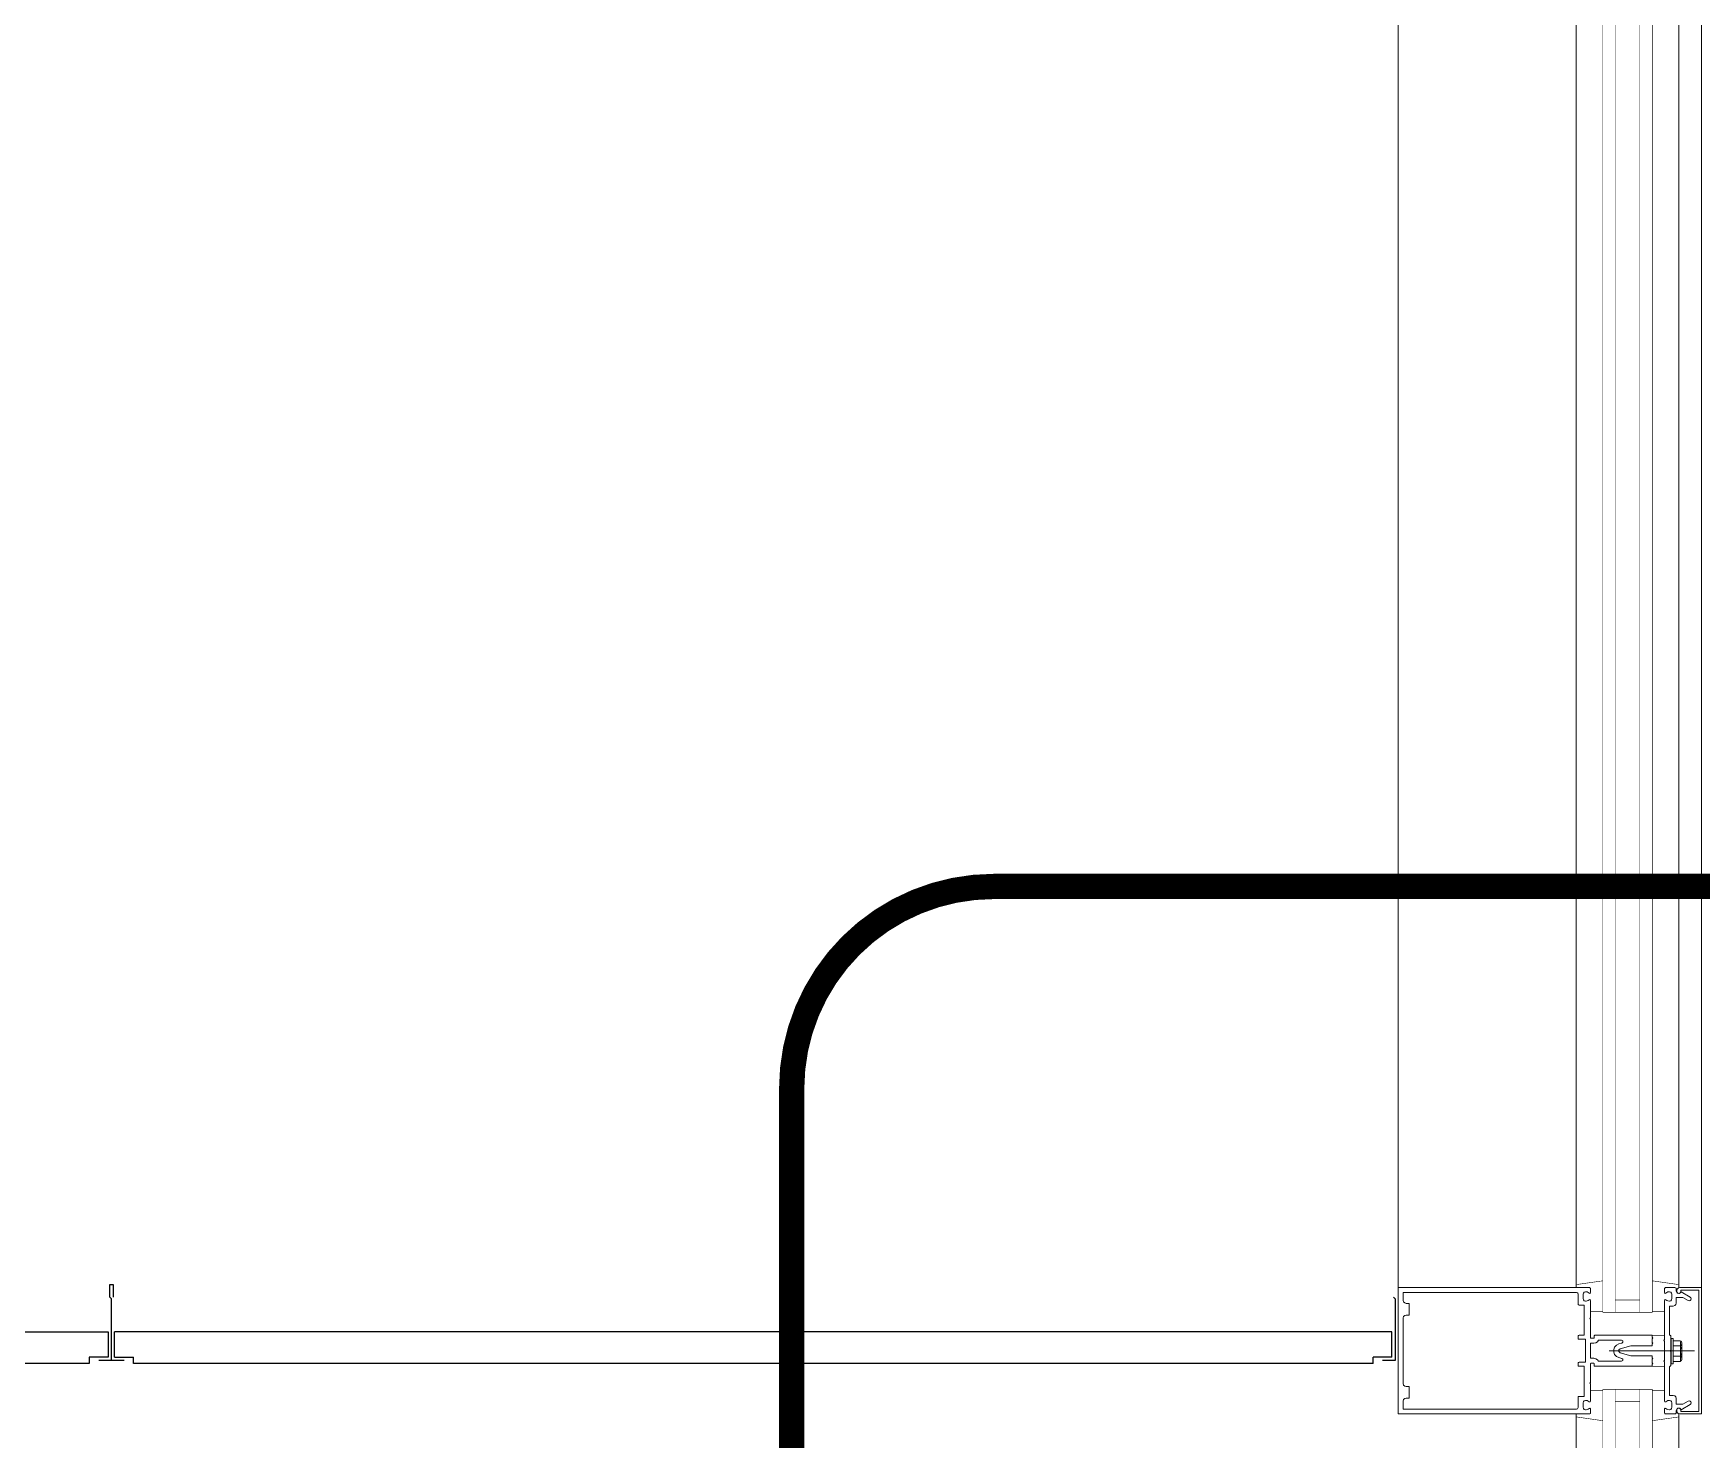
# Model space of a CAD drawing. Header units: inches. Extents: x 3850 to 5846, y -3 to 909.
# Drawn here: x 4345.12 to 4378.12, y 515.49 to 543.32 of the extents above; entities that cross this region are included whole.
import ezdxf

# ---------------------------------------------------------------- set-up
doc = ezdxf.new("R2010")
doc.units = ezdxf.units.IN
doc.header["$LTSCALE"] = 0.5
doc.header["$MEASUREMENT"] = 0
doc.linetypes.add('HIDDEN2', pattern=[0.1875, 0.125, -0.0625])
for name, color, linetype, lineweight in [('A-Detl-Fine', 90, 'Continuous', 18), ('A-Detl-Iden', 151, 'Continuous', 25), ('A-Detl-Medm', 31, 'Continuous', 25), ('A-Detl-Thin', 150, 'Continuous', 18)]:
    doc.layers.add(name, color=color, linetype=linetype, lineweight=lineweight)

msp = doc.modelspace()

# ---------------------------------------------------------------- linework, layer by layer
at = {"layer": 'A-Detl-Fine'}
for p, q in [((4375.63785, 562.94097), (4375.63785, 518.56169)), ((4377.67, 562.94097), (4377.67, 518.56169)), ((4375.63785, 518.56169), (4375.63785, 518.50268)), ((4377.67, 518.56169), (4377.67, 518.5009)), ((4377.55562, 517.49587), (4377.51562, 517.49587)), ((4377.51562, 516.99587), (4377.51562, 517.49587)), ((4377.55562, 516.99587), (4377.55562, 517.49587)), ((4377.6953, 517.44879), (4377.55562, 517.44879)), ((4377.98134, 517.25268), (4376.28753, 517.25268)), ((4377.6953, 517.34733), (4377.55562, 517.34733)), ((4377.6953, 517.14441), (4377.55562, 517.14441)), ((4377.69923, 517.05928), (4377.69923, 517.43247)), ((4377.71793, 517.43247), (4377.69923, 517.43247)), ((4377.73023, 517.09369), (4377.73023, 517.39806)), ((4377.55562, 516.99587), (4377.51562, 516.99587)), ((4377.6953, 517.04296), (4377.55562, 517.04296)), ((4377.71793, 517.05928), (4377.69923, 517.05928)), ((4375.63785, 515.94367), (4375.63785, 516.00268)), ((4375.63785, 442.06037), (4375.63785, 515.94367)), ((4377.67, 515.94367), (4377.67, 516.00446)), ((4377.67, 442.06037), (4377.67, 515.94367))]:
    msp.add_line(p, q, dxfattribs=at)
at = {"layer": 'A-Detl-Fine', "const_width": 0.01111}
for points in [[(4376.16556, 518.63647), (4375.63785, 518.56169)], [(4377.14229, 518.63647), (4377.67, 518.56169)], [(4375.92124, 518.03399), (4376.16556, 518.03399)], [(4377.38661, 518.03399), (4377.14229, 518.03399)], [(4377.38683, 517.55855), (4377.14254, 517.55855)], [(4377.14254, 516.94681), (4377.38683, 516.94681)], [(4375.92124, 516.47137), (4376.16556, 516.47137)], [(4377.38661, 516.47137), (4377.14229, 516.47137)], [(4376.16556, 515.86889), (4375.63785, 515.94367)], [(4377.14229, 515.86889), (4377.67, 515.94367)]]:
    msp.add_lwpolyline(points, dxfattribs=at)
at = {"layer": 'A-Detl-Fine', "linetype": 'Continuous', "const_width": 0.01111}
for points in [[(4377.14254, 517.55855), (4377.14254, 517.49746)], [(4377.14254, 517.00788), (4377.14254, 516.94681)]]:
    msp.add_lwpolyline(points, dxfattribs=at)
at = {"layer": 'A-Detl-Fine'}
for centre, radius, start, end in [((4377.67592, 517.39806), 0.05431, 290.9107, 69.0893), ((4377.56538, 517.24587), 0.16485, 322.0123, 37.9877), ((4377.67592, 517.09369), 0.05431, 290.9107, 69.0893)]:
    msp.add_arc(centre, radius, start, end, dxfattribs=at)
at = {"layer": 'A-Detl-Iden', "linetype": 'HIDDEN2', "const_width": 0.5, "flags": 128}
msp.add_lwpolyline([(4360.11988, 511.94023, 0.41421356), (4364.11988, 507.94023), (4380.26397, 507.94023, 0.41421356), (4384.26397, 511.94023), (4384.26397, 522.44013, 0.41421356), (4380.26397, 526.44013), (4364.11988, 526.44013, 0.41421356), (4360.11988, 522.44013)], format="xyb", close=True, dxfattribs=at)
at = {"layer": 'A-Detl-Medm'}
for p, q in [((4371.99445, 517.62498), (4346.72644, 517.62498)), ((4346.72644, 517.12798), (4346.72644, 517.62498)), ((4371.99445, 517.12798), (4371.99445, 517.62498)), ((4346.72644, 517.12798), (4347.10144, 517.12798)), ((4347.10144, 516.99998), (4347.10144, 517.12798)), ((4371.99445, 517.12798), (4371.61945, 517.12798)), ((4371.61945, 516.99998), (4371.61945, 517.12798)), ((4346.91394, 517.06248), (4346.41394, 517.06248)), ((4371.61945, 516.99998), (4347.10144, 516.99998))]:
    msp.add_line(p, q, dxfattribs=at)
at = {"layer": 'A-Detl-Medm', "linetype": 'Continuous', "const_width": 0.01111}
for points in [[(4376.16532, 518.01407), (4376.16532, 563.48859)], [(4376.40961, 518.01407), (4376.40961, 563.48859)], [(4376.89822, 563.48859), (4376.89822, 518.01407)], [(4377.14254, 563.48859), (4377.14254, 518.01407)], [(4376.40961, 518.25836), (4376.89822, 518.25836)], [(4376.16532, 518.01407), (4377.14254, 518.01407)], [(4376.16532, 516.49129), (4376.16532, 441.49998)], [(4376.16532, 516.49129), (4377.14254, 516.49129)], [(4376.40961, 516.49129), (4376.40961, 441.49998)], [(4376.89822, 441.49998), (4376.89822, 516.49129)], [(4377.14254, 441.52037), (4377.14254, 516.49129)], [(4376.40961, 516.247), (4376.89822, 516.247)]]:
    msp.add_lwpolyline(points, dxfattribs=at)
at = {"layer": 'A-Detl-Medm'}
for points in [[(4346.66394, 517.06248), (4346.66394, 518.28123), (4346.63269, 518.31248), (4346.63269, 518.56248), (4346.69519, 518.56248), (4346.69519, 518.31248)], [(4372.0257, 518.31248), (4372.05695, 518.28123), (4372.05695, 517.06248), (4371.80695, 517.06248)]]:
    msp.add_lwpolyline(points, dxfattribs=at)
msp.add_lwpolyline([(4322.72644, 517.62498), (4346.60144, 517.62498), (4346.60144, 517.12798), (4346.22644, 517.12798), (4346.22644, 516.99998), (4323.10144, 516.99998), (4323.10144, 517.12798), (4322.72644, 517.12798)], close=True, dxfattribs=at)
at = {"layer": 'A-Detl-Thin'}
for p, q in [((4372.11894, 562.99998), (4372.1191, 519.38033)), ((4378.11976, 562.99998), (4378.11976, 519.38029)), ((4372.11878, 518.50268), (4372.11878, 520.44018)), ((4378.11976, 518.50268), (4378.11976, 520.44018)), ((4372.11878, 516.00268), (4372.11878, 520.24998)), ((4378.11976, 516.00268), (4378.11976, 520.24998)), ((4372.11944, 516.00268), (4372.11944, 518.50268)), ((4372.11944, 518.50268), (4375.90147, 518.50268)), ((4375.90147, 518.50268), (4375.90147, 518.50264)), ((4375.90147, 518.50264), (4375.91132, 518.49998)), ((4375.91132, 518.49998), (4375.91832, 518.49298)), ((4375.91832, 518.49298), (4375.92098, 518.48313)), ((4375.92098, 518.48313), (4375.92102, 518.48313)), ((4375.92102, 518.48313), (4375.92102, 518.403)), ((4377.62724, 518.42449), (4377.62724, 518.44404)), ((4377.62724, 518.44404), (4377.62728, 518.44404)), ((4377.62728, 518.44404), (4377.63529, 518.47361)), ((4377.63529, 518.47361), (4377.65631, 518.49463)), ((4377.68587, 518.50264), (4377.6563, 518.49463)), ((4377.65631, 518.49463), (4377.68587, 518.50264)), ((4377.68587, 518.50264), (4377.68587, 518.50268)), ((4377.68587, 518.50268), (4378.11976, 518.50268)), ((4377.68587, 518.50268), (4377.68587, 518.50264)), ((4378.06112, 518.45382), (4377.7054, 518.45382)), ((4377.7054, 518.45382), (4377.7054, 518.42449)), ((4378.06112, 516.05156), (4378.06112, 518.45382)), ((4378.11976, 518.50268), (4378.11976, 516.00268)), ((4375.64739, 518.40495), (4372.21717, 518.40495)), ((4372.21717, 518.40495), (4372.21717, 518.2486)), ((4372.21717, 518.2486), (4372.21721, 518.2486)), ((4372.21721, 518.2486), (4372.22519, 518.21902)), ((4372.22519, 518.21902), (4372.24622, 518.19798)), ((4372.24622, 518.19798), (4372.27581, 518.18998)), ((4372.27581, 518.18998), (4372.27581, 518.18996)), ((4372.27581, 518.18996), (4372.33444, 518.18996)), ((4372.33444, 518.18996), (4372.33444, 517.96033)), ((4375.64739, 518.40493), (4375.64739, 518.40495)), ((4375.66219, 518.40094), (4375.64739, 518.40493)), ((4375.67271, 518.39042), (4375.66219, 518.40094)), ((4375.67669, 518.37564), (4375.67271, 518.39042)), ((4375.67671, 518.37564), (4375.67669, 518.37564)), ((4375.67671, 518.17532), (4375.67671, 518.37564)), ((4375.67674, 518.17532), (4375.67671, 518.17532)), ((4375.6794, 518.16547), (4375.67674, 518.17532)), ((4375.6864, 518.15847), (4375.6794, 518.16547)), ((4375.69625, 518.15579), (4375.6864, 518.15847)), ((4375.69625, 518.15577), (4375.69625, 518.15579)), ((4375.79886, 518.15577), (4375.69625, 518.15577)), ((4375.77445, 518.36979), (4375.77443, 518.36979)), ((4375.77443, 518.36979), (4375.77443, 518.28378)), ((4375.77443, 518.28378), (4375.77445, 518.28378)), ((4375.7811, 518.39444), (4375.77445, 518.36979)), ((4375.77445, 518.28378), (4375.7811, 518.25913)), ((4375.79863, 518.41198), (4375.7811, 518.39444)), ((4375.7811, 518.25913), (4375.79863, 518.24159)), ((4375.82329, 518.41864), (4375.79863, 518.41198)), ((4375.79863, 518.24159), (4375.82329, 518.23493)), ((4375.79886, 517.55855), (4375.79886, 518.15577)), ((4375.83356, 518.41864), (4375.82329, 518.41864)), ((4375.82329, 518.23493), (4375.83356, 518.23493)), ((4375.83358, 518.41862), (4375.83356, 518.41864)), ((4375.83356, 518.23494), (4375.85646, 518.23796)), ((4375.83356, 518.23493), (4375.83356, 518.23494)), ((4375.8565, 518.41559), (4375.83358, 518.41862)), ((4375.85646, 518.23796), (4375.87762, 518.24676)), ((4375.87767, 518.40678), (4375.8565, 518.41559)), ((4375.87762, 518.24676), (4375.89592, 518.26087)), ((4375.89597, 518.39264), (4375.87767, 518.40678)), ((4375.89592, 518.26087), (4375.89597, 518.26087)), ((4375.90655, 518.38834), (4375.89597, 518.3927)), ((4375.89597, 518.3927), (4375.89597, 518.39264)), ((4375.89597, 518.26087), (4375.90655, 518.26522)), ((4375.91655, 518.39247), (4375.90655, 518.38834)), ((4375.90655, 518.26522), (4375.91655, 518.2611)), ((4375.92098, 518.403), (4375.91655, 518.39247)), ((4375.91655, 518.2611), (4375.92098, 518.25056)), ((4375.92102, 518.403), (4375.92098, 518.403)), ((4375.92098, 518.25056), (4375.92102, 518.25056)), ((4375.92102, 518.25056), (4375.92102, 517.90657)), ((4377.62728, 518.42449), (4377.62724, 518.42449)), ((4377.63261, 518.40479), (4377.62728, 518.42449)), ((4377.64662, 518.39078), (4377.63261, 518.40479)), ((4377.66633, 518.38544), (4377.64662, 518.39078)), ((4377.68604, 518.39077), (4377.66633, 518.38544)), ((4377.70004, 518.40478), (4377.68604, 518.39077)), ((4377.70539, 518.42449), (4377.70004, 518.40478)), ((4377.7054, 518.42449), (4377.70539, 518.42449)), ((4372.21721, 517.90169), (4372.21717, 517.90169)), ((4372.21717, 517.90169), (4372.21717, 516.60369)), ((4372.22519, 517.93128), (4372.21721, 517.90169)), ((4372.24622, 517.95231), (4372.22519, 517.93128)), ((4372.27581, 517.96031), (4372.24622, 517.95231)), ((4372.33444, 517.96033), (4372.27581, 517.96033)), ((4372.27581, 517.96033), (4372.27581, 517.96031)), ((4375.92102, 517.90657), (4375.90635, 517.89191)), ((4375.90635, 517.89191), (4375.92102, 517.87726)), ((4375.92102, 517.87726), (4375.92102, 517.50968)), ((4375.67671, 517.49991), (4375.67671, 517.539)), ((4375.67671, 517.539), (4375.67672, 517.539)), ((4375.67674, 517.49991), (4375.67671, 517.49991)), ((4375.67672, 517.539), (4375.6794, 517.54885)), ((4375.6794, 517.49006), (4375.67674, 517.49991)), ((4375.6794, 517.54885), (4375.6864, 517.55585)), ((4375.6864, 517.48306), (4375.6794, 517.49006)), ((4375.6864, 517.55585), (4375.69625, 517.55851)), ((4375.69625, 517.48038), (4375.6864, 517.48306)), ((4375.69625, 517.55851), (4375.69625, 517.55855)), ((4375.69625, 517.55855), (4375.79886, 517.55855)), ((4375.69625, 517.48037), (4375.69625, 517.48038)), ((4375.82329, 517.48037), (4375.69625, 517.48037)), ((4375.82329, 517.02497), (4375.82329, 517.48037)), ((4375.92102, 517.50968), (4375.92235, 517.50475)), ((4375.92235, 517.50475), (4375.92586, 517.50125)), ((4375.92586, 517.50125), (4375.93078, 517.49991)), ((4375.93078, 517.49991), (4375.98551, 517.49991)), ((4375.98551, 517.49993), (4375.99044, 517.50125)), ((4375.98551, 517.49991), (4375.98551, 517.49993)), ((4375.99044, 517.50125), (4375.99394, 517.50475)), ((4375.99394, 517.50475), (4375.99526, 517.50968)), ((4375.99526, 517.50968), (4375.99528, 517.50968)), ((4375.99528, 517.50968), (4375.99528, 517.54877)), ((4375.99528, 517.54877), (4375.99529, 517.54877)), ((4375.99529, 517.54877), (4375.99664, 517.55369)), ((4375.99664, 517.55369), (4376.00014, 517.55719)), ((4376.00014, 517.55719), (4376.00506, 517.55851)), ((4376.00506, 517.55851), (4376.00506, 517.55855)), ((4376.00506, 517.55855), (4377.14254, 517.55855)), ((4376.05724, 517.42959), (4376.08124, 517.46078)), ((4376.08124, 517.46078), (4376.08126, 517.46082)), ((4376.08126, 517.46082), (4376.5342, 517.46082)), ((4376.5342, 517.46082), (4376.5342, 517.4608)), ((4376.5342, 517.4608), (4376.55875, 517.44783)), ((4376.55875, 517.44783), (4376.56213, 517.42208)), ((4377.14254, 517.55855), (4377.14254, 517.51946)), ((4377.14254, 517.51946), (4377.1572, 517.50479)), ((4377.1572, 517.50479), (4377.14254, 517.49013)), ((4377.14254, 517.49013), (4377.14254, 517.41881)), ((4375.92102, 517.10316), (4375.92102, 517.40218)), ((4375.92102, 517.40218), (4375.98551, 517.40218)), ((4375.98549, 517.4022), (4376.02419, 517.40937)), ((4375.98551, 517.40218), (4375.98549, 517.4022)), ((4376.02419, 517.40937), (4376.05724, 517.42959)), ((4376.39932, 517.32446), (4376.3824, 517.27753)), ((4376.3824, 517.27753), (4376.3824, 517.22782)), ((4376.3824, 517.22782), (4376.39932, 517.1809)), ((4376.43315, 517.36303), (4376.39932, 517.32446)), ((4376.39932, 517.1809), (4376.43315, 517.14233)), ((4376.4839, 517.38767), (4376.43315, 517.36303)), ((4376.43315, 517.14233), (4376.4839, 517.11769)), ((4376.50919, 517.29327), (4376.4815, 517.26976)), ((4376.4815, 517.26976), (4376.4815, 517.2356)), ((4376.4815, 517.2356), (4376.50919, 517.21209)), ((4376.54178, 517.40319), (4376.48389, 517.38767)), ((4376.48389, 517.38767), (4376.4839, 517.38767)), ((4376.4839, 517.11769), (4376.48389, 517.11767)), ((4376.48389, 517.11767), (4376.54178, 517.10217)), ((4376.72233, 517.35039), (4376.50919, 517.29329)), ((4376.50919, 517.29329), (4376.50919, 517.29327)), ((4376.50919, 517.21209), (4376.50919, 517.21207)), ((4376.50919, 517.21207), (4376.72233, 517.15495)), ((4376.56213, 517.42208), (4376.54178, 517.40321)), ((4376.54178, 517.40321), (4376.54178, 517.40319)), ((4377.14254, 517.35039), (4376.72233, 517.35039)), ((4376.72233, 517.15495), (4377.14254, 517.15495)), ((4377.14254, 517.41881), (4377.1572, 517.40415)), ((4377.1572, 517.40415), (4377.14254, 517.38948)), ((4377.14254, 517.38948), (4377.14254, 517.35039)), ((4377.14254, 517.15495), (4377.14254, 517.11586)), ((4377.14254, 517.11586), (4377.1572, 517.10121)), ((4375.67671, 516.96635), (4375.67671, 517.00545)), ((4375.67671, 517.00545), (4375.67672, 517.00545)), ((4375.67674, 516.96635), (4375.67671, 516.96635)), ((4375.67672, 517.00545), (4375.6794, 517.01529)), ((4375.6794, 516.95651), (4375.67674, 516.96635)), ((4375.6794, 517.01529), (4375.6864, 517.02229)), ((4375.6864, 516.9495), (4375.6794, 516.95651)), ((4375.6864, 517.02229), (4375.69625, 517.02495)), ((4375.69625, 516.94683), (4375.6864, 516.9495)), ((4375.69625, 517.02495), (4375.69625, 517.02497)), ((4375.69625, 517.02497), (4375.82329, 517.02497)), ((4375.69625, 516.94681), (4375.69625, 516.94683)), ((4375.79886, 516.94681), (4375.69625, 516.94681)), ((4375.79886, 516.34961), (4375.79886, 516.94681)), ((4375.98551, 517.10316), (4375.92102, 517.10316)), ((4375.92235, 517.00059), (4375.92102, 516.99566)), ((4375.92102, 516.99566), (4375.92102, 516.62811)), ((4375.92586, 517.00409), (4375.92235, 517.00059)), ((4375.93078, 517.00543), (4375.92586, 517.00409)), ((4375.98551, 517.00545), (4375.93078, 517.00545)), ((4375.93078, 517.00545), (4375.93078, 517.00543)), ((4375.98555, 517.10314), (4375.98551, 517.10316)), ((4375.98551, 517.00541), (4375.98551, 517.00545)), ((4375.99044, 517.00409), (4375.98551, 517.00541)), ((4376.02424, 517.09594), (4375.98555, 517.10314)), ((4375.99394, 517.00059), (4375.99044, 517.00409)), ((4375.99526, 516.99566), (4375.99394, 517.00059)), ((4375.99528, 516.99566), (4375.99526, 516.99566)), ((4375.99528, 516.95657), (4375.99528, 516.99566)), ((4375.99529, 516.95657), (4375.99528, 516.95657)), ((4375.99664, 516.95165), (4375.99529, 516.95657)), ((4376.00014, 516.94815), (4375.99664, 516.95165)), ((4376.00506, 516.94681), (4376.00014, 516.94815)), ((4377.14254, 516.94681), (4376.00506, 516.94681)), ((4376.05728, 517.0757), (4376.02424, 517.09594)), ((4376.08126, 517.04448), (4376.05728, 517.0757)), ((4376.5342, 517.04452), (4376.08126, 517.04452)), ((4376.08126, 517.04452), (4376.08126, 517.04448)), ((4376.55874, 517.05752), (4376.5342, 517.04456)), ((4376.5342, 517.04456), (4376.5342, 517.04452)), ((4376.54178, 517.10217), (4376.54179, 517.10215)), ((4376.54179, 517.10215), (4376.56214, 517.08326)), ((4376.56214, 517.08326), (4376.55874, 517.05752)), ((4377.1572, 517.10121), (4377.14254, 517.08655)), ((4377.14254, 517.08655), (4377.14254, 517.01521)), ((4377.14254, 517.01521), (4377.1572, 517.00055)), ((4377.1572, 517.00055), (4377.14254, 516.9859)), ((4377.14254, 516.9859), (4377.14254, 516.94681)), ((4372.21717, 516.60369), (4372.21721, 516.60369)), ((4372.21721, 516.60369), (4372.22519, 516.57411)), ((4372.22519, 516.57411), (4372.24622, 516.55307)), ((4372.24622, 516.55307), (4372.27581, 516.54507)), ((4372.27581, 516.54507), (4372.27581, 516.54505)), ((4372.27581, 516.54505), (4372.33444, 516.54505)), ((4372.33444, 516.54505), (4372.33444, 516.3154)), ((4375.92102, 516.62811), (4375.90635, 516.61345)), ((4375.90635, 516.61345), (4375.92102, 516.59879)), ((4375.92102, 516.59879), (4375.92102, 516.25481)), ((4372.21721, 516.25676), (4372.21717, 516.25676)), ((4372.21717, 516.25676), (4372.21717, 516.10041)), ((4372.22519, 516.28634), (4372.21721, 516.25676)), ((4372.24622, 516.30738), (4372.22519, 516.28634)), ((4372.27581, 516.31538), (4372.24622, 516.30738)), ((4372.33444, 516.3154), (4372.27581, 516.3154)), ((4372.27581, 516.3154), (4372.27581, 516.31538)), ((4375.6727, 516.11493), (4375.67669, 516.12972)), ((4375.67669, 516.12972), (4375.67671, 516.12972)), ((4375.67671, 516.12972), (4375.67671, 516.33006)), ((4375.67671, 516.33006), (4375.67672, 516.33006)), ((4375.67672, 516.33006), (4375.6794, 516.33991)), ((4375.6794, 516.33991), (4375.6864, 516.34691)), ((4375.6864, 516.34691), (4375.69625, 516.34957)), ((4375.69625, 516.34957), (4375.69625, 516.34961)), ((4375.69625, 516.34961), (4375.79886, 516.34961)), ((4375.77445, 516.22158), (4375.77443, 516.22158)), ((4375.77443, 516.22158), (4375.77443, 516.13559)), ((4375.77443, 516.13559), (4375.77445, 516.13559)), ((4375.7811, 516.24624), (4375.77445, 516.22158)), ((4375.77445, 516.13559), (4375.7811, 516.11094)), ((4375.79863, 516.26377), (4375.7811, 516.24624)), ((4375.82329, 516.27043), (4375.79863, 516.26377)), ((4375.83356, 516.27045), (4375.82329, 516.27045)), ((4375.82329, 516.27045), (4375.82329, 516.27043)), ((4375.83358, 516.27043), (4375.83356, 516.27045)), ((4375.8565, 516.26741), (4375.83358, 516.27043)), ((4375.87767, 516.25859), (4375.8565, 516.26741)), ((4375.89597, 516.24445), (4375.87767, 516.25859)), ((4375.90655, 516.24016), (4375.89597, 516.24451)), ((4375.89597, 516.24451), (4375.89597, 516.24445)), ((4375.91655, 516.24428), (4375.90655, 516.24016)), ((4375.92098, 516.25481), (4375.91655, 516.24428)), ((4375.92102, 516.25481), (4375.92098, 516.25481)), ((4377.64662, 516.11459), (4377.66633, 516.11992)), ((4377.66633, 516.11992), (4377.68604, 516.11458)), ((4375.90147, 516.00268), (4372.11944, 516.00268)), ((4372.21717, 516.10041), (4375.64739, 516.10041)), ((4375.64739, 516.10043), (4375.66218, 516.10442)), ((4375.64739, 516.10041), (4375.64739, 516.10043)), ((4375.66218, 516.10442), (4375.6727, 516.11493)), ((4375.7811, 516.11094), (4375.79863, 516.0934)), ((4375.79863, 516.0934), (4375.82329, 516.08674)), ((4375.82329, 516.08674), (4375.83356, 516.08674)), ((4375.83356, 516.08676), (4375.85646, 516.08977)), ((4375.83356, 516.08674), (4375.83356, 516.08676)), ((4375.85646, 516.08977), (4375.87762, 516.09857)), ((4375.87762, 516.09857), (4375.89592, 516.11268)), ((4375.89592, 516.11268), (4375.89597, 516.11266)), ((4375.89597, 516.11266), (4375.90655, 516.11702)), ((4375.91132, 516.00538), (4375.90147, 516.00272)), ((4375.90147, 516.00272), (4375.90147, 516.00268)), ((4375.90655, 516.11702), (4375.91655, 516.11289)), ((4375.91832, 516.01238), (4375.91132, 516.00538)), ((4375.91655, 516.11289), (4375.92098, 516.10236)), ((4375.92098, 516.02223), (4375.91832, 516.01238)), ((4375.92098, 516.10236), (4375.92102, 516.10236)), ((4375.92102, 516.02223), (4375.92098, 516.02223)), ((4375.92102, 516.10236), (4375.92102, 516.02223)), ((4377.62724, 516.06132), (4377.62724, 516.08087)), ((4377.62724, 516.08087), (4377.62728, 516.08087)), ((4377.62726, 516.06132), (4377.62724, 516.06132)), ((4377.63528, 516.03175), (4377.62726, 516.06132)), ((4377.62728, 516.08087), (4377.63261, 516.10058)), ((4377.63261, 516.10058), (4377.64662, 516.11459)), ((4377.6563, 516.01073), (4377.63528, 516.03175)), ((4377.68587, 516.00272), (4377.6563, 516.01073)), ((4377.68587, 516.00268), (4377.68587, 516.00272)), ((4378.11976, 516.00268), (4377.68587, 516.00268)), ((4377.68604, 516.11458), (4377.70005, 516.10057)), ((4377.70005, 516.10057), (4377.70539, 516.08087)), ((4377.70539, 516.08087), (4377.7054, 516.08087)), ((4377.7054, 516.08087), (4377.7054, 516.05156)), ((4377.7054, 516.05156), (4378.06112, 516.05156))]:
    msp.add_line(p, q, dxfattribs=at)
msp.add_lwpolyline([(4377.85199, 516.25747), (4377.85201, 516.25745), (4377.87175, 516.26268), (4377.89089, 516.25754), (4377.90537, 516.24315), (4377.9106, 516.2234), (4377.90546, 516.20427), (4377.89106, 516.18978), (4377.89108, 516.18976), (4377.71262, 516.08674), (4377.7126, 516.0867), (4377.6801, 516.11825), (4377.63822, 516.11138), (4377.61749, 516.0711), (4377.61746, 516.0711), (4377.61746, 516.03201), (4377.61744, 516.03201), (4377.61343, 516.01723), (4377.60293, 516.00672), (4377.58815, 516.00272), (4377.58815, 516.00268), (4377.40638, 516.00268), (4377.40638, 516.00272), (4377.39653, 516.00538), (4377.38953, 516.01238), (4377.38687, 516.02223), (4377.38683, 516.02223), (4377.38683, 516.10236), (4377.38685, 516.10236), (4377.3913, 516.11289), (4377.4013, 516.11702), (4377.41188, 516.11266), (4377.41191, 516.11272), (4377.4302, 516.09859), (4377.45137, 516.08979), (4377.4743, 516.08676), (4377.4743, 516.08674), (4377.48456, 516.08674), (4377.48456, 516.08676), (4377.50921, 516.09341), (4377.52674, 516.11093), (4377.5334, 516.13559), (4377.53342, 516.13559), (4377.53342, 516.22158), (4377.5334, 516.22158), (4377.52675, 516.24622), (4377.50923, 516.26375), (4377.48456, 516.27042), (4377.48456, 516.27045), (4377.4743, 516.27045), (4377.4743, 516.27043), (4377.45138, 516.26741), (4377.43022, 516.25861), (4377.41191, 516.24447), (4377.41188, 516.24451), (4377.4013, 516.24016), (4377.39131, 516.24428), (4377.38687, 516.25481), (4377.38683, 516.25481), (4377.38683, 517.03279), (4377.37219, 517.04745), (4377.38683, 517.06212), (4377.38683, 517.44324), (4377.37219, 517.45788), (4377.38683, 517.47255), (4377.38683, 518.25056), (4377.38685, 518.25056), (4377.3913, 518.2611), (4377.4013, 518.26522), (4377.41188, 518.26087), (4377.41191, 518.26091), (4377.4302, 518.24678), (4377.45137, 518.23797), (4377.4743, 518.23494), (4377.4743, 518.23493), (4377.48456, 518.23493), (4377.48456, 518.23494), (4377.50921, 518.24159), (4377.52674, 518.25912), (4377.5334, 518.28378), (4377.53342, 518.28378), (4377.53342, 518.36979), (4377.5334, 518.36979), (4377.52675, 518.39443), (4377.50923, 518.41196), (4377.48456, 518.41862), (4377.48456, 518.41864), (4377.4743, 518.41864), (4377.4743, 518.41862), (4377.45138, 518.4156), (4377.43022, 518.40679), (4377.41191, 518.39266), (4377.41188, 518.3927), (4377.4013, 518.38834), (4377.39131, 518.39247), (4377.38687, 518.403), (4377.38683, 518.403), (4377.38683, 518.48313), (4377.38687, 518.48313), (4377.38953, 518.49298), (4377.39653, 518.49998), (4377.40638, 518.50264), (4377.40638, 518.50268), (4377.58815, 518.50268), (4377.58815, 518.50266), (4377.60293, 518.49866), (4377.61344, 518.48815), (4377.61744, 518.47337), (4377.61746, 518.47337), (4377.61746, 518.43428), (4377.61749, 518.43428), (4377.6382, 518.394), (4377.68008, 518.38712), (4377.7126, 518.41864), (4377.71262, 518.41864), (4377.89108, 518.3156), (4377.89108, 518.31556), (4377.90548, 518.30108), (4377.9106, 518.28195), (4377.90535, 518.26222), (4377.89088, 518.24781), (4377.87174, 518.24268), (4377.85201, 518.24791), (4377.85199, 518.24789), (4377.74921, 518.30724), (4377.61746, 518.30724), (4377.61746, 518.19583), (4377.61744, 518.19582), (4377.60942, 518.16625), (4377.5884, 518.14524), (4377.55884, 518.13723), (4377.55884, 518.1372), (4377.48456, 518.1372), (4377.48456, 517.57028), (4377.50899, 517.54583), (4377.50899, 517.26732), (4377.49433, 517.25268), (4377.50899, 517.23801), (4377.50899, 516.95951), (4377.48456, 516.93508), (4377.48456, 516.36816), (4377.55884, 516.36816), (4377.55884, 516.36815), (4377.58842, 516.36013), (4377.60944, 516.3391), (4377.61744, 516.30953), (4377.61746, 516.30954), (4377.61746, 516.19814), (4377.74921, 516.19814)], close=True, dxfattribs=at)

doc.saveas('drawing.dxf')
